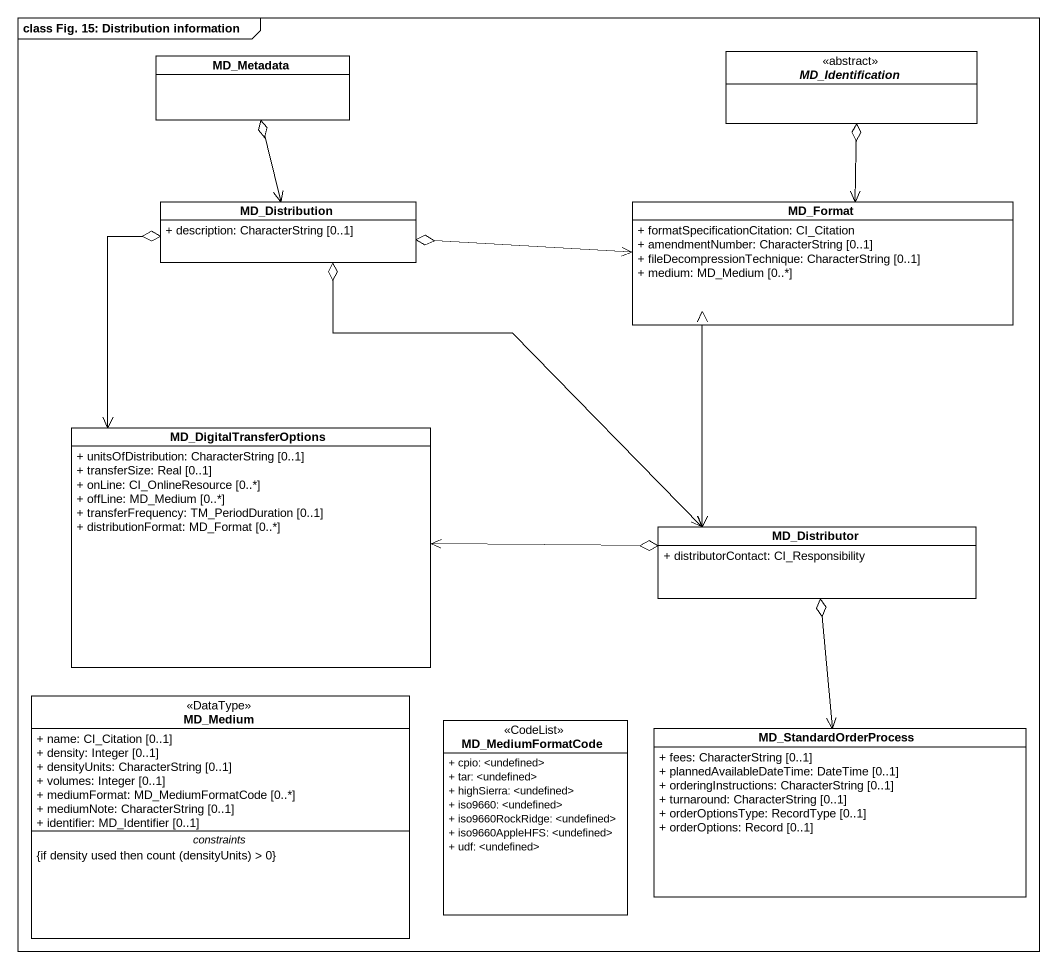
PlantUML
@startuml
mainframe class Fig. 15: Distribution information
hide circle
hide empty members
skinparam classAttributeIconSize 0
class MD_Metadata #FFFFFF
abstract class MD_Identification <<abstract>> #FFFFFF
class MD_Distribution #FFFFFF {
  + description: CharacterString [0..1]
}
class MD_Format #FFFFFF {
  + formatSpecificationCitation: CI_Citation
  + amendmentNumber: CharacterString [0..1]
  + fileDecompressionTechnique: CharacterString [0..1]
  + medium: MD_Medium [0..*]
}
class MD_DigitalTransferOptions #FFFFFF {
  + unitsOfDistribution: CharacterString [0..1]
  + transferSize: Real [0..1]
  + onLine: CI_OnlineResource [0..*]
  + offLine: MD_Medium [0..*]
  + transferFrequency: TM_PeriodDuration [0..1]
  + distributionFormat: MD_Format [0..*]
}
class MD_Distributor #FFFFFF {
  + distributorContact: CI_Responsibility
}
class MD_Medium <<DataType>> #FFFFFF {
  + name: CI_Citation [0..1]
  + density: Integer [0..1]
  + densityUnits: CharacterString [0..1]
  + volumes: Integer [0..1]
  + mediumFormat: MD_MediumFormatCode [0..*]
  + mediumNote: CharacterString [0..1]
  + identifier: MD_Identifier [0..1]
  -- constraints --
  {field} {if density used then count (densityUnits) > 0}
}
class MD_MediumFormatCode <<CodeList>> #FFFFFF {
  + cpio: <undefined>
  + tar: <undefined>
  + highSierra: <undefined>
  + iso9660: <undefined>
  + iso9660RockRidge: <undefined>
  + iso9660AppleHFS: <undefined>
  + udf: <undefined>
}
class MD_StandardOrderProcess #FFFFFF {
  + fees: CharacterString [0..1]
  + plannedAvailableDateTime: DateTime [0..1]
  + orderingInstructions: CharacterString [0..1]
  + turnaround: CharacterString [0..1]
  + orderOptionsType: RecordType [0..1]
  + orderOptions: Record [0..1]
}
MD_Metadata o--> MD_Distribution
MD_Distribution o--> MD_Distributor
MD_Format <-up-o MD_Identification
MD_Format <-left-o MD_Distribution
MD_DigitalTransferOptions <-up-o MD_Distribution
MD_Distributor <-up-> MD_Format
MD_Distributor o-left-> MD_DigitalTransferOptions
MD_Distributor o--> MD_StandardOrderProcess
@enduml
